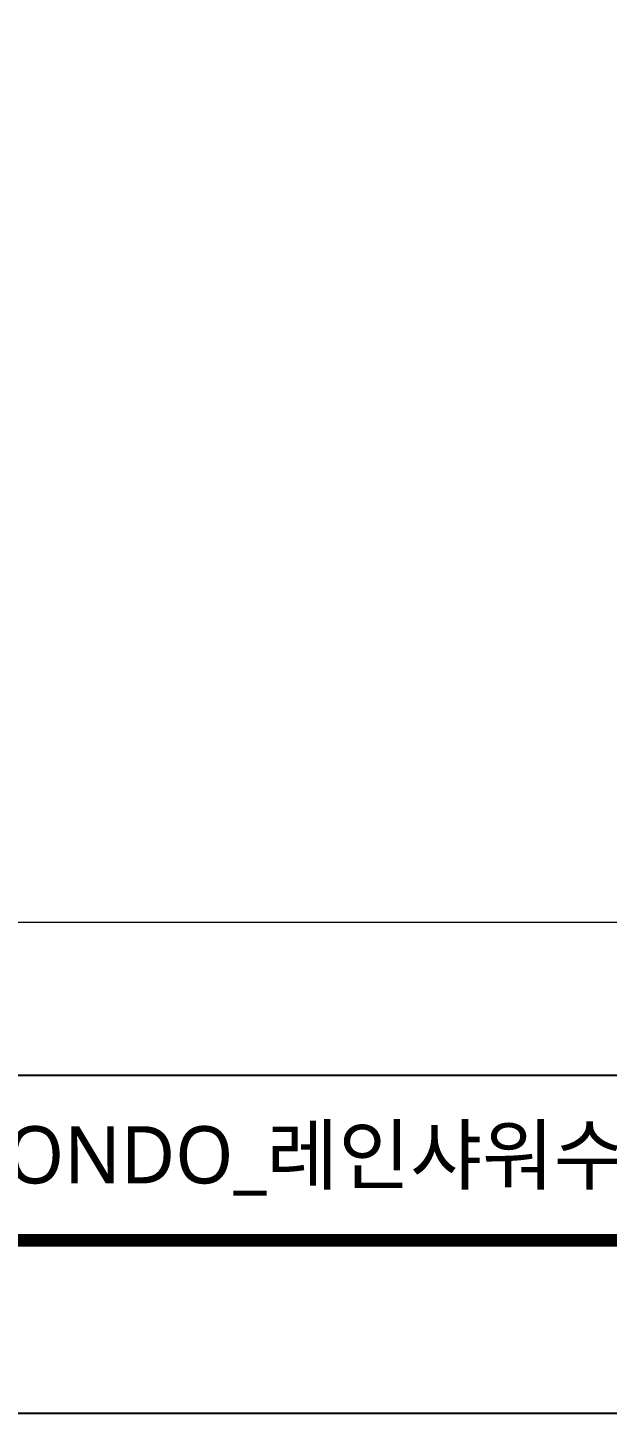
# Model space of a CAD drawing. Extents: x 3274 to 6433, y 0 to 2315.
# Drawn here: x 4414 to 4746, y 0 to 795 of the extents above; entities that cross this region are included whole.
import ezdxf

# ---------------------------------------------------------------- set-up
doc = ezdxf.new("R2010")
doc.units = 0
doc.header["$LTSCALE"] = 4
doc.header["$MEASUREMENT"] = 0
doc.layers.get('0').update_dxf_attribs({"linetype": 'CONTINUOUS'})
doc.layers.add('치수선', color=7, linetype='CONTINUOUS', lineweight=20)
doc.styles.add('Daelim Dimension', font='NanumGothic.ttf')

msp = doc.modelspace()

# ---------------------------------------------------------------- linework, layer by layer
at = {"color": 5}
msp.add_line((3324.57, 193.97), (5868.63, 193.97), dxfattribs=at)
at = {"ltscale": 0.5}
msp.add_lwpolyline([(3273.77, 0), (6433.29, 0), (6433.29, 2315.04), (3273.77, 2315.04)], close=True, dxfattribs=at)
at = {"color": 5, "linetype": 'ByBlock', "lineweight": 200, "const_width": 7.28}
msp.add_lwpolyline([(3324.57, 99.13), (6382.17, 99.13), (6382.17, 2261.29), (3324.57, 2261.29)], close=True, dxfattribs=at)
at = {"layer": '치수선'}
msp.add_line((5449.45, 281.54), (3786.16, 281.54), dxfattribs=at)

# ---------------------------------------------------------------- texts
at = {"color": 2, "insert": (3891.79, 164.63), "char_height": 32.7922, "width": 1570.8308, "attachment_point": 1, "style": 'Daelim Dimension'}
msp.add_mtext('대림바스(주) 레인샤워_ROTONDO_레인샤워수전_HFB H10', dxfattribs=at)

doc.saveas('drawing.dxf')
